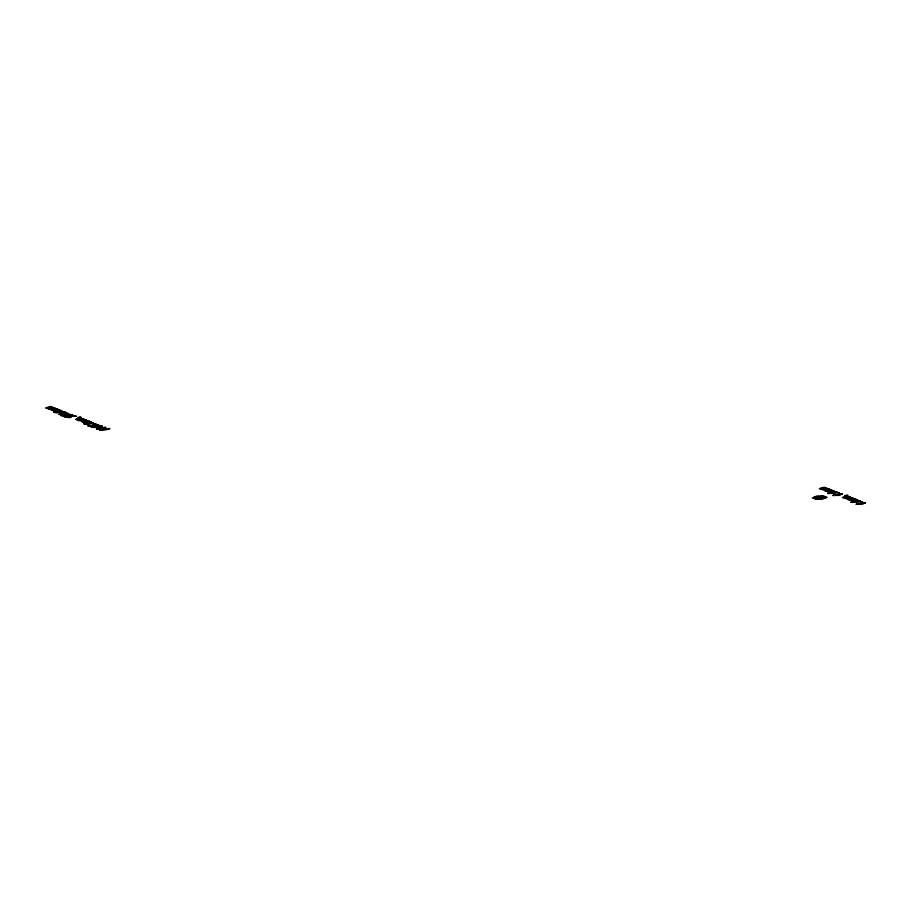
<?xml version="1.0" encoding="UTF-8"?>
<svg xmlns="http://www.w3.org/2000/svg" width="911" height="911" viewBox="0 0 911 911"><rect width="100%" height="100%" fill="white"/><g stroke="black" fill="none" stroke-linecap="round" stroke-linejoin="round"><path stroke-width="1.37" d="M78.699 420.552L79.712 420.392L77.572 420.142L77.982 419.675C71.548 419.356 83.459 417.363 81.352 418.456C68.94 420.996 81.751 418.149 84.051 419.254M55.765 408.492L50.219 409.358L45.55 407.957L50.447 406.465L51.984 407.046L46.552 407.946L52.314 407.171L53.886 407.775L48.408 408.652L54.204 407.9L57.439 409.13L51.995 410.03L57.769 409.244L59.34 409.848L53.863 410.736L59.659 409.973L61.219 410.565L55.673 411.43L51.005 410.03L55.901 408.538M78.688 420.563L86.067 420.017M829.602 489.287L823.92 490.095L819.262 488.695L824.159 487.214L825.696 487.795L820.253 488.695L826.026 487.92L827.587 488.524L822.121 489.401L827.917 488.638L831.151 489.867L825.708 490.767L831.47 489.993L833.041 490.596L827.564 491.473L833.371 490.722L834.92 491.314L829.374 492.179L824.706 490.778L829.431 489.309M816.222 496.894L818.602 496.518M821.768 496.404L814.366 497.964L824.068 496.825L815.094 498.237M815.812 498.511L825.514 497.372L816.541 498.784L823.874 498.021M852.764 498.101L847.093 498.921L842.424 497.52L847.321 496.028L848.858 496.609L843.415 497.508L849.189 496.734L850.76 497.338L845.283 498.215L851.079 497.463L854.313 498.693L848.87 499.592L854.632 498.807L856.203 499.41M856.363 499.558L850.726 500.298L855.315 499.33L858.082 500.128L852.537 500.993L847.868 499.592L852.594 498.123M84.211 419.402L78.574 420.142L83.163 419.174L87.615 420.609L82.172 421.508L87.934 420.734L89.506 421.326L84.028 422.214L89.825 421.451L91.385 422.044L85.839 422.909L81.17 421.508L85.896 420.051M98.57 424.708L98.57 425.289C94.38 426.94 79.246 425.403 93.913 425.847L92.227 425.118L98.57 424.708M102.078 426.041L102.078 426.633C97.876 428.272 82.753 426.735 97.42 427.179L95.735 426.45L102.078 426.041M105.756 427.453L102.681 428.774L96.429 428.899L99.458 427.578L105.756 427.453M837.027 492.042L833.952 493.375L827.712 493.489L830.73 492.179L837.027 492.042M842.288 494.047L839.213 495.379L832.961 495.493L835.991 494.172L842.288 494.047M860.2 500.856L857.114 502.189L850.874 502.314L853.892 500.993L860.2 500.856M865.45 502.861L862.375 504.193L856.124 504.307L859.153 502.986L865.45 502.861M65.478 415.2L65.831 415.974C52.234 414.186 70.728 417.705 66.845 415.496L70.352 414.596L73.051 415.052L70.284 414.471L65.478 415.2M68.985 416.532L69.338 417.306C55.594 415.473 74.258 419.071 70.352 416.828L73.848 415.928L76.547 416.384L73.791 415.803L68.985 416.532M98.126 424.754L93.332 425.608L98.126 424.754M101.622 426.086L96.839 426.94L101.622 426.086M59.591 411.499L59.113 412.045L62.916 411.624L59.591 411.499M64.852 413.503L64.362 414.05L68.177 413.628L64.852 413.503M89.768 422.989L89.278 423.535L93.093 423.103L89.768 422.989M57.712 412.091L54.204 412.398L57.712 412.091M62.973 414.084L59.454 414.391L62.973 414.084M87.877 423.569L84.37 423.877L87.877 423.569M58.406 411.419L53.59 412.284L57.347 412.899L63.611 411.715L61.606 410.986L58.406 411.419M63.656 413.423L58.851 414.289L62.597 414.892L68.86 413.719L66.856 412.979L63.656 413.423M88.572 422.909L83.766 423.774L87.513 424.378L93.776 423.205L91.772 422.465L88.572 422.909M105.346 427.487L96.817 428.853L105.346 427.487M836.617 492.088L828.088 493.443L836.617 492.088M841.878 494.092L833.337 495.447L841.878 494.092M859.779 500.902L851.25 502.257L859.779 500.902M865.04 502.906L856.499 504.261L865.04 502.906M99.584 430.06C104.412 431.199 120.161 426.132 99.652 430.049M816.336 496.301L812.327 497.839L815.709 499.126L823.1 498.864L827.108 497.326L823.726 496.039L816.336 496.301M816.939 496.529L813.637 497.793L816.415 498.852L822.496 498.647L825.799 497.372L823.02 496.313L816.939 496.529M79.359 417.363C74.03 418.126 85.486 416.782 79.359 417.363M846.057 495.436C840.728 496.21 852.184 494.867 846.057 495.436M64.453 412.114L65.66 412.284L64.453 412.114M94.63 423.604L95.826 423.774L94.63 423.604M838.166 492.862L839.361 493.033L838.166 492.862M861.328 501.676L862.523 501.847L861.328 501.676"/></g></svg>
